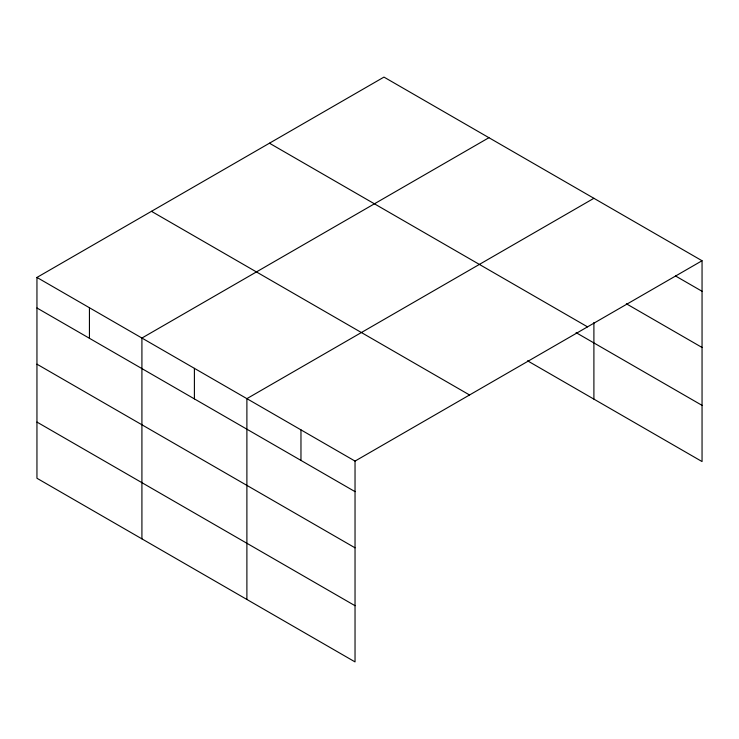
<?xml version="1.0" encoding="UTF-8"?>
<svg xmlns="http://www.w3.org/2000/svg" width="739" height="739" viewBox="0 0 739 739"><rect width="100%" height="100%" fill="white"/><g stroke="black" fill="none" stroke-linecap="round" stroke-linejoin="round"><path stroke-width="1.11" d="M702.05 260.738L383.966 77.096L36.95 277.439L36.95 478.262L355.034 661.904L355.034 461.09L702.05 260.738L702.05 461.561L527.554 360.817M488.932 137.694L141.916 338.046L141.916 538.86M593.897 198.301L246.891 398.644L246.891 599.468M675.501 275.961L702.05 291.286M626.349 303.775L702.05 347.478M269.449 143.209L587.533 326.86M576.078 332.642L702.05 405.369M151.467 211.326L469.551 394.977M36.95 277.439L355.034 461.09M36.95 307.987L355.034 491.638M36.95 364.179L355.034 547.821M36.95 422.071L355.034 605.712M593.897 322.5L593.897 399.115M300.967 429.867L300.967 460.415M194.403 368.345L194.403 398.894M89.437 307.747L89.437 338.296"/></g></svg>
